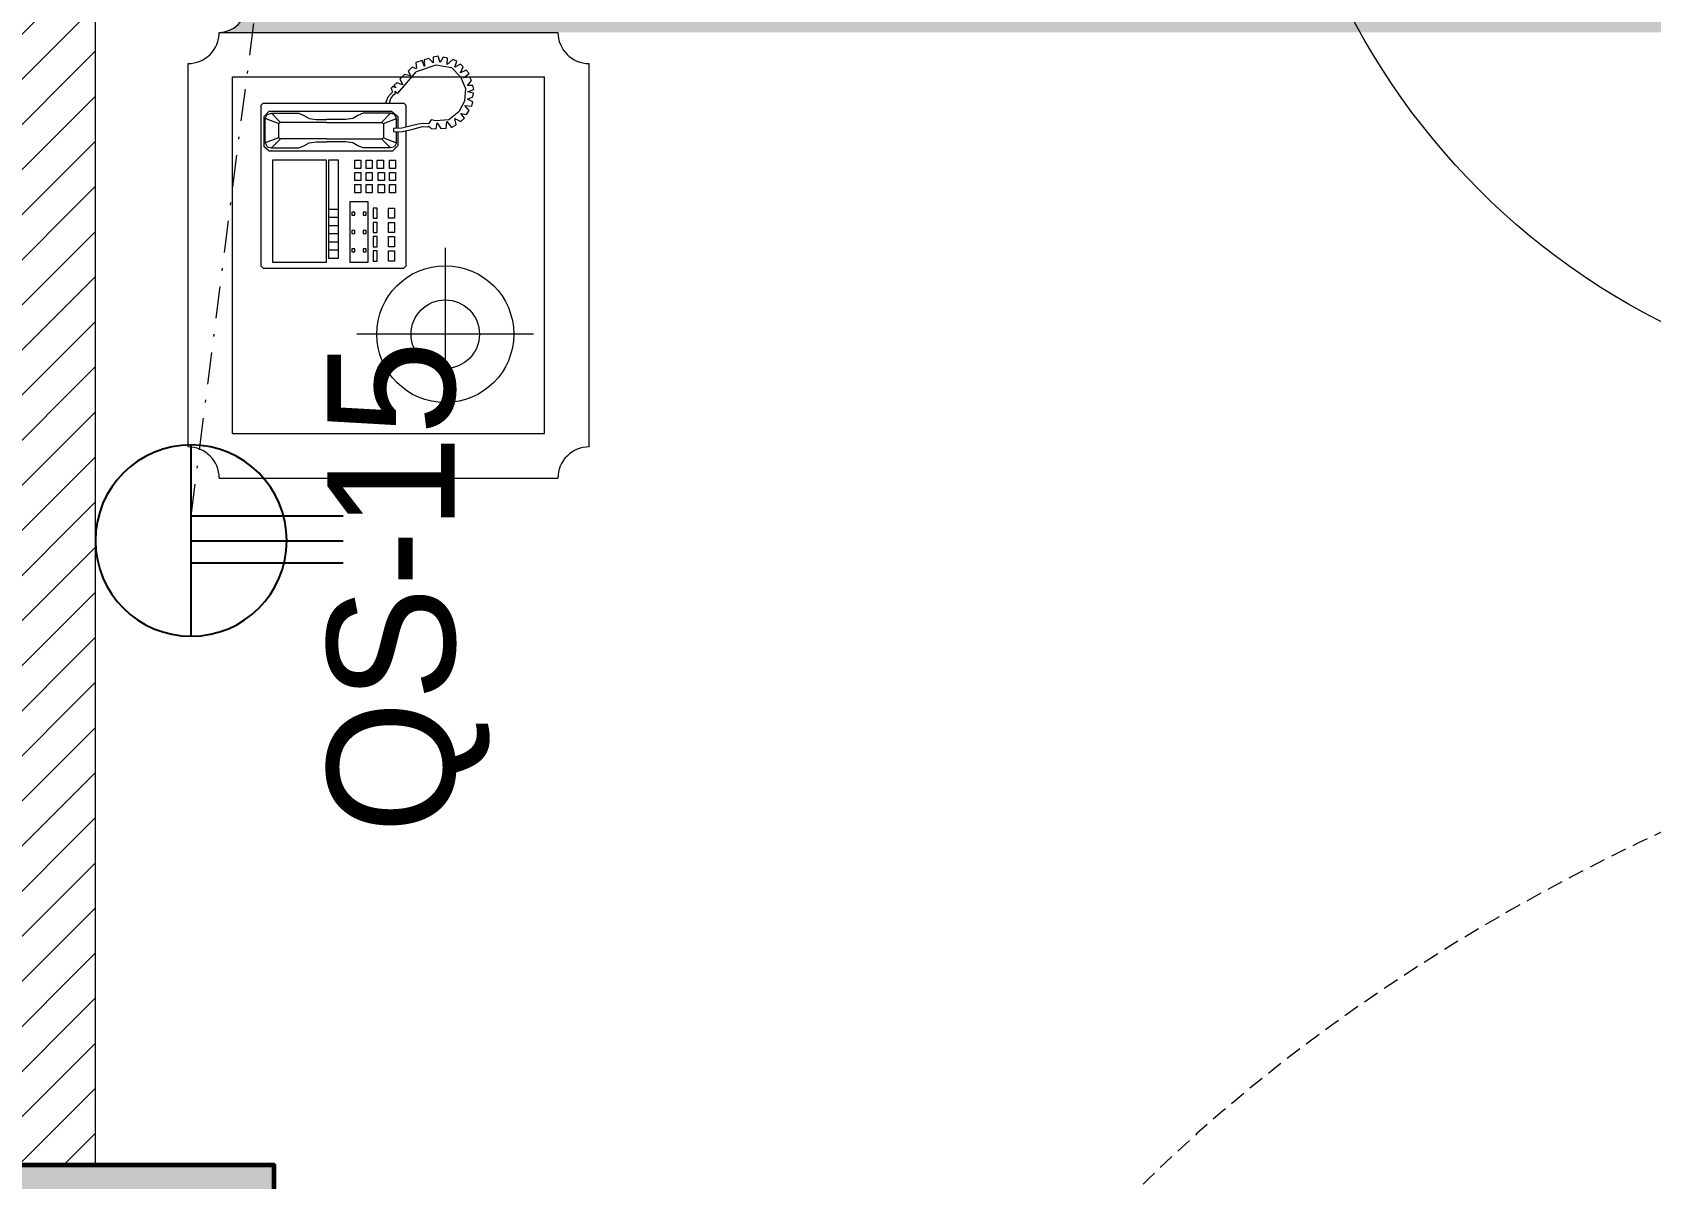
# Model space of a CAD drawing. Header units: inches. Extents: x 109699 to 44449955, y -10987 to 15824140.
# Drawn here: x 196420.9 to 196484.4, y -4169 to -4124.1 of the extents above; entities that cross this region are included whole.
import ezdxf

# ---------------------------------------------------------------- set-up
doc = ezdxf.new("R2010")
doc.units = ezdxf.units.IN
doc.header["$LTSCALE"] = 5
doc.header["$MEASUREMENT"] = 0
doc.linetypes.add('DASHDOT', pattern=[1, 0.5, -0.25, 0, -0.25])
doc.linetypes.add('DASHED2', pattern=[0.375, 0.25, -0.125])
doc.layers.get('0').update_dxf_attribs({"color": 123})
for name, color, linetype, lineweight in [('@NORMAL', 7, 'Continuous', 5), ('AC In', 244, 'DASHED2', 30), ('cloumn', 253, 'Continuous', 60), ('E-CF-Ceiling-Fan', 30, 'Continuous', 13), ('E-Con-Point', 5, 'DASHED2', 13), ('E-QS-Socket-15A', 1, 'Continuous', 9), ('ha', 252, 'Continuous', 5), ('SB', 1, 'DASHDOT', 20), ('WALL-1', 8, 'Continuous', 9)]:
    doc.layers.add(name, color=color, linetype=linetype, lineweight=lineweight)
doc.layers.add('FURNITUR', color=7, linetype='Continuous', lineweight=5, true_color=0xe8e8e8)
doc.styles.get("Standard").update_dxf_attribs({"font": 'times.ttf'})

# ---------------------------------------------------------------- blocks, each defined once
blk = doc.blocks.new('coloumn-01')
at = {"layer": 'ha'}
h = blk.add_hatch(dxfattribs=at)
h.set_pattern_fill('AR-CONC', color=256, scale=0.5)
h.set_pattern_definition([(49.99999999999999, (0, 0), (3.586300913003767, -0.3137606749129755), [0.375, -4.125]), (355, (0, 0), (-0.693756668065, 3.760960668500059), [0.3, -3.3]), (100.45144446, (0.298858405, -0.02614672), (2.89254423363556, 3.447199954843147), [0.3187009599999999, -3.505710559999999]), (46.18420000000001, (0, 1), (5.336206653357862, -0.8275964039653827), [0.5625, -6.1875]), (96.63563549, (0.444683725, 0.931033465), (4.673309728371142, 4.870593003872752), [0.47805171, -5.258568799999999]), (351.1841639899999, (0, 1), (4.673309725273866, 4.870593001349951), [0.45, -4.950000005]), (21, (0.5, 0.75), (2.984535260592308, -2.013094453326694), [0.375, -4.125]), (326.0000000000001, (0.5, 0.75), (1.216576659607909, 3.625750225234265), [0.3, -3.3]), (71.45144474, (0.74871127, 0.58224213), (4.201111883649856, 1.612655764031769), [0.31870095, -3.50571056]), (37.50000000000001, (0, 0), (0.06079927658645334, 1.664469269156557), [0, -3.26, 0, -3.35, 0, -3.3125]), (7.499999999999999, (0, 0), (1.315347687210743, 1.972058559411801), [0, -1.91, 0, -3.185, 0, -1.2625]), (327.5, (-1.115, 0), (2.669112180862045, -0.1127743586718988), [0, -1.25, 0, -3.9, 0, -5.175]), (317.5, (-1.615, 0), (2.915930846711931, 0.5005249116615886), [0, -1.625, 0, -2.59, 0, -3.675])])
h.paths.add_polyline_path([(32128.44739975178, -2546319.049243456), (32092.44739975178, -2546319.049243456), (32092.44739975178, -2546331.049243456), (32128.44739975178, -2546331.049243456)])
h.paths.add_polyline_path([(32128.44739975189, -2546617.132962178), (32098.44739975189, -2546617.132962178), (32098.44739975189, -2546629.132962178), (32128.44739975189, -2546629.132962178)])
h.paths.add_polyline_path([(31978.51966727065, -2546605.132962178), (31966.51966727065, -2546605.132962178), (31966.51966727065, -2546635.132962178), (31978.51966727065, -2546635.132962178)])
h.paths.add_polyline_path([(31821.20333333506, -2546605.132962178), (31809.20333333506, -2546605.132962178), (31809.20333333506, -2546635.132962178), (31821.20333333506, -2546635.132962178)])
h.paths.add_polyline_path([(31689.20328743063, -2546611.133238418), (31677.20328743063, -2546611.133238418), (31677.20328743063, -2546635.133238418), (31689.20328743063, -2546635.133238418)])
h.paths.add_polyline_path([(31417.20347832461, -2546611.132962178), (31405.20347832461, -2546611.132962178), (31405.20347832461, -2546635.132962178), (31417.20347832461, -2546635.132962178)])
h.paths.add_polyline_path([(31435.20347912709, -2546415.348983645), (31405.20347912709, -2546415.348983645), (31405.20347912709, -2546427.348983645), (31435.20347912709, -2546427.348983645)])
h.paths.add_polyline_path([(31633.74647668525, -2546415.348983645), (31603.74647668525, -2546415.348983645), (31603.74647668525, -2546427.348983645), (31633.74647668525, -2546427.348983645)])
h.paths.add_polyline_path([(31821.20245073218, -2546319.049243455), (31809.20245073218, -2546319.049243455), (31809.20245073218, -2546349.049243455), (31821.20245073218, -2546349.049243455)])
h.paths.add_polyline_path([(31996.51966727068, -2546319.049243455), (31966.51966727068, -2546319.049243455), (31966.51966727068, -2546331.049243455), (31996.51966727068, -2546331.049243455)])
h.paths.add_polyline_path([(31581.74648750067, -2546291.049243452), (31541.74648750067, -2546291.049243452), (31541.74648750067, -2546301.049243452), (31581.74648750067, -2546301.049243452)])
h.paths.add_polyline_path([(31485.74647668505, -2546261.049243452), (31475.74647668505, -2546261.049243452), (31475.74647668505, -2546301.049243452), (31485.74647668505, -2546301.049243452)])
h.paths.add_polyline_path([(31581.74648750064, -2546206.049278549), (31521.74648750064, -2546206.049278549), (31521.74648750064, -2546216.049243455), (31581.74648750064, -2546216.049243455)])
h.paths.add_polyline_path([(31435.20347595899, -2546206.049243455), (31405.20347595899, -2546206.049243455), (31405.20347595899, -2546218.049243455), (31435.20347595899, -2546218.049243455)])
h.paths.add_polyline_path([(31435.20347912709, -2546094.049243455), (31405.20347912709, -2546094.049243455), (31405.20347912709, -2546106.049243455), (31435.20347912709, -2546106.049243455)])
h.paths.add_polyline_path([(31583.74647668522, -2546094.049243455), (31547.74647668522, -2546094.049243455), (31547.74647668522, -2546106.049243455), (31583.74647668522, -2546106.049243455)])
h.paths.add_polyline_path([(31775.41359277777, -2546094.049243455), (31763.41359277777, -2546094.049243455), (31763.41359277777, -2546124.049243455), (31775.41359277777, -2546124.049243455)])
h.paths.add_polyline_path([(32059.80123907101, -2546094.049243455), (32047.80123907101, -2546094.049243455), (32047.80123907101, -2546124.049243455), (32059.80123907101, -2546124.049243455)])
h.paths.add_polyline_path([(32058.06771510976, -2545913.633020405), (32028.06771510976, -2545913.633020405), (32028.06771510976, -2545925.633020405), (32058.06771510976, -2545925.633020405)])
h.paths.add_polyline_path([(32048.06771510973, -2545722.712815279), (32036.06771510973, -2545722.712815279), (32036.06771510973, -2545746.712815279), (32048.06771510973, -2545746.712815279)])
h.paths.add_polyline_path([(31799.41359277774, -2545913.633020405), (31763.41359277774, -2545913.633020405), (31763.41359277774, -2545925.633020405), (31799.41359277774, -2545925.633020405)])
h.paths.add_polyline_path([(31591.53986684192, -2545945.049243456), (31561.31223659915, -2545945.049243456), (31561.31223659915, -2545957.049243456), (31591.53986684192, -2545957.049243456)])
h.paths.add_polyline_path([(31435.20347912709, -2545945.049243456), (31405.20347912709, -2545945.049243456), (31405.20347912709, -2545957.049243456), (31435.20347912709, -2545957.049243456)])
h.paths.add_polyline_path([(31429.2035252499, -2545715.383477275), (31405.2035252499, -2545715.383477275), (31405.2035252499, -2545727.383477275), (31429.2035252499, -2545727.383477275)])
h.paths.add_polyline_path([(31605.53986684192, -2545715.383237123), (31581.53986684192, -2545715.383237123), (31581.53986684192, -2545727.383237123), (31605.53986684192, -2545727.383237123)])
h.paths.add_polyline_path([(31775.41359277774, -2545711.610186095), (31763.41359277774, -2545711.610186095), (31763.41359277774, -2545735.610186095), (31775.41359277774, -2545735.610186095)])
at = {"layer": 'cloumn', "elevation": -16.98928691961896}
blk.add_lwpolyline([(31821.20333333506, -2546635.132962178), (31821.20333333506, -2546605.132962178), (31809.20333333506, -2546605.132962178), (31809.20333333506, -2546635.132962178)], close=True, dxfattribs=at)
blk = doc.blocks.new('vfdcx')
at = {"layer": 'FURNITUR'}
blk.add_hatch(color=256, dxfattribs=at).paths.add_polyline_path([(103350.0060097762, -21058.46706700833, -0.4142135623901436), (103300.0060097733, -21008.46706700833), (103300.0060097733, -19120.26887350193, -0.4142135623730951), (103270.0060097733, -19090.26887350193), (103270.0060097733, -19470.26887349553), (103270.0060097745, -21088.46706700716), (105000.0060097704, -21088.46706700716), (105000.0060097704, -19470.94256263169, 5.403727467161091e-05), (104999.998444552, -19470.94256181408), (104999.998444552, -19090.94256181307, -0.4076509114471731), (104970.0060097716, -19120.26887350193), (104970.0060097716, -19700.18891725242), (104974.8149614137, -19698.56576437598), (104970.0060097716, -19701.06727675785), (104970.0060097716, -21008.46706700542, -0.4142135623901436), (104920.0060097716, -21058.46706700833)])
for p, q in [((102805.0060097768, -19055.26887350193), (103235.0060097771, -19055.26887350193)), ((102770.0060097733, -19090.26887349815), (102770.0060097733, -19470.26887349553)), ((103270.0060097733, -19090.26887349815), (103270.0060097733, -19470.26887349553)), ((102820.0060097762, -19105.26887349757), (103220.0060097777, -19105.26887349757)), ((102820.0060097762, -19105.26887349757), (102820.0060097762, -19455.26887349611)), ((103220.0060097777, -19105.26887349757), (103220.0060097777, -19455.26887349611)), ((103007.7345300189, -19137.32844558895), (103005.4485300235, -19139.61444559159)), ((103005.4485300235, -19139.61444559159), (103005.4485300235, -19297.34844559194)), ((103007.7345300189, -19137.32844558895), (103188.3285300238, -19137.32844558895)), ((103012.3065300242, -19149.90144558893), (103012.3065300242, -19210.48044559344)), ((103126.606530018, -19149.90144558893), (103012.3065300242, -19149.90144558893)), ((103126.606530018, -19210.48044559344), (103126.606530018, -19149.90144558893)), ((103136.8935300226, -19146.47244559224), (103141.4655300206, -19140.75744559291)), ((103136.8935300226, -19284.77544559196), (103136.8935300226, -19146.47244559224)), ((103141.4655300206, -19144.1864455896), (103140.3225300193, -19148.75844558761)), ((103140.3225300193, -19148.75844558761), (103140.3225300193, -19179.61944558688)), ((103140.3225300193, -19148.75844558761), (103150.6095300239, -19159.04544559222)), ((103141.4655300206, -19140.75744559291), (103175.7555300238, -19140.75744559291)), ((103146.0375300186, -19141.90044558696), (103141.4655300206, -19144.1864455896)), ((103146.0375300186, -19141.90044558696), (103173.4695300212, -19141.90044558696)), ((103151.7525300179, -19156.75944558957), (103146.0375300186, -19141.90044558696)), ((103167.7545300219, -19156.75944558957), (103173.4695300212, -19141.90044558696)), ((103179.1845300205, -19148.75844558761), (103168.8975300232, -19159.04544559222)), ((103173.4695300212, -19141.90044558696), (103178.0415300192, -19144.1864455896)), ((103175.7555300238, -19140.75744559291), (103181.4705300232, -19146.47244559224)), ((103178.0415300192, -19144.1864455896), (103179.1845300205, -19148.75844558761)), ((103179.1845300205, -19148.75844558761), (103179.1845300205, -19179.61944558688)), ((103181.4705300232, -19146.47244559224), (103181.4705300232, -19283.63244559064)), ((103188.3285300238, -19137.32844558895), (103190.6145300192, -19139.61444559159)), ((103190.6145300192, -19139.61444559159), (103190.6145300192, -19297.34844559194)), ((103150.6095300239, -19159.04544559222), (103151.7525300179, -19156.75944558957)), ((103150.6095300239, -19210.48044559344), (103150.6095300239, -19159.04544559222)), ((103167.7545300219, -19156.75944558957), (103151.7525300179, -19156.75944558957)), ((103168.8975300232, -19159.04544559222), (103167.7545300219, -19156.75944558957)), ((103168.8975300232, -19210.48044559344), (103168.8975300232, -19159.04544559222)), ((103140.3225300193, -19179.61944558688), (103142.6085300219, -19185.33444559349)), ((103142.6085300219, -19185.33444559349), (103146.0375300186, -19191.04944559281)), ((103176.8985300179, -19185.33444559349), (103173.4695300212, -19191.04944559281)), ((103179.1845300205, -19179.61944558688), (103176.8985300179, -19185.33444559349)), ((103146.0375300186, -19191.04944559281), (103147.1805300199, -19199.05044558751)), ((103147.1805300199, -19199.05044558751), (103147.1805300199, -19210.48044559344)), ((103173.4695300212, -19191.04944559281), (103172.3265300199, -19199.05044558751)), ((103172.3265300199, -19199.05044558751), (103172.3265300199, -19210.48044559344)), ((103012.3065300242, -19210.48044559344), (103126.606530018, -19210.48044559344)), ((103016.8785300222, -19212.7664455888), (103016.8785300222, -19224.19644558745)), ((103126.606530018, -19212.7664455888), (103016.8785300222, -19212.7664455888)), ((103016.8785300222, -19224.19644558745), (103126.606530018, -19224.19644558745)), ((103026.0225300182, -19212.7664455888), (103026.0225300182, -19224.19644558745)), ((103035.1665300215, -19212.7664455888), (103035.1665300215, -19224.19644558745)), ((103044.3105300175, -19212.7664455888), (103044.3105300175, -19224.19644558745)), ((103053.4545300208, -19212.7664455888), (103053.4545300208, -19224.19644558745)), ((103062.5985300241, -19212.7664455888), (103062.5985300241, -19224.19644558745)), ((103071.7425300201, -19212.7664455888), (103071.7425300201, -19224.19644558745)), ((103126.606530018, -19224.19644558745), (103126.606530018, -19212.7664455888)), ((103147.1805300199, -19232.19744558942), (103147.1805300199, -19210.48044559344)), ((103150.6095300239, -19210.48044559344), (103150.6095300239, -19272.20244559199)), ((103168.8975300232, -19210.48044559344), (103168.8975300232, -19272.20244559199)), ((103172.3265300199, -19232.19744558942), (103172.3265300199, -19210.48044559344)), ((103012.3065300242, -19236.76944558743), (103012.3065300242, -19257.34344558937)), ((103079.7435300221, -19236.76944558743), (103012.3065300242, -19236.76944558743)), ((103023.7365300228, -19239.05544559007), (103023.7365300228, -19242.48444558676)), ((103027.1655300195, -19239.05544559007), (103023.7365300228, -19239.05544559007)), ((103023.7365300228, -19242.48444558676), (103027.1655300195, -19242.48444558676)), ((103027.1655300195, -19242.48444558676), (103027.1655300195, -19239.05544559007)), ((103047.7395300215, -19239.05544559007), (103044.3105300175, -19239.05544559007)), ((103044.3105300175, -19239.05544559007), (103044.3105300175, -19242.48444558676)), ((103044.3105300175, -19242.48444558676), (103047.7395300215, -19242.48444558676)), ((103047.7395300215, -19242.48444558676), (103047.7395300215, -19239.05544559007)), ((103068.3135300234, -19239.05544559007), (103064.8845300194, -19239.05544559007)), ((103064.8845300194, -19239.05544559007), (103064.8845300194, -19242.48444558676)), ((103064.8845300194, -19242.48444558676), (103068.3135300234, -19242.48444558676)), ((103068.3135300234, -19242.48444558676), (103068.3135300234, -19239.05544559007)), ((103079.7435300221, -19257.34344558937), (103079.7435300221, -19236.76944558743)), ((103090.0305300194, -19249.3424455874), (103090.0305300194, -19242.48444558676)), ((103090.0305300194, -19242.48444558676), (103099.1745300227, -19242.48444558676)), ((103099.1745300227, -19242.48444558676), (103099.1745300227, -19249.3424455874)), ((103103.7465300207, -19242.48444558676), (103112.890530024, -19242.48444558676)), ((103103.7465300207, -19249.3424455874), (103103.7465300207, -19242.48444558676)), ((103112.890530024, -19242.48444558676), (103112.890530024, -19249.3424455874)), ((103117.462530022, -19249.3424455874), (103117.462530022, -19242.48444558676)), ((103117.462530022, -19242.48444558676), (103126.606530018, -19242.48444558676)), ((103126.606530018, -19242.48444558676), (103126.606530018, -19249.3424455874)), ((103142.6085300219, -19245.91344559072), (103146.0375300186, -19240.19844559139)), ((103146.0375300186, -19240.19844559139), (103147.1805300199, -19232.19744558942)), ((103173.4695300212, -19240.19844559139), (103172.3265300199, -19232.19744558942)), ((103176.8985300179, -19245.91344559072), (103173.4695300212, -19240.19844559139)), ((102931.4553847567, -19442.73764256576), (102931.4553847567, -19244.61869142207)), ((103012.3065300242, -19257.34344558937), (103079.7435300221, -19257.34344558937)), ((103023.7365300228, -19251.62844559005), (103023.7365300228, -19255.05744558673)), ((103027.1655300195, -19251.62844559005), (103023.7365300228, -19251.62844559005)), ((103023.7365300228, -19255.05744558673), (103027.1655300195, -19255.05744558673)), ((103027.1655300195, -19255.05744558673), (103027.1655300195, -19251.62844559005)), ((103047.7395300215, -19251.62844559005), (103044.3105300175, -19251.62844559005)), ((103044.3105300175, -19251.62844559005), (103044.3105300175, -19255.05744558673)), ((103044.3105300175, -19255.05744558673), (103047.7395300215, -19255.05744558673)), ((103047.7395300215, -19255.05744558673), (103047.7395300215, -19251.62844559005)), ((103068.3135300234, -19251.62844559005), (103064.8845300194, -19251.62844559005)), ((103064.8845300194, -19251.62844559005), (103064.8845300194, -19255.05744558673)), ((103064.8845300194, -19255.05744558673), (103068.3135300234, -19255.05744558673)), ((103068.3135300234, -19255.05744558673), (103068.3135300234, -19251.62844559005)), ((103099.1745300227, -19249.3424455874), (103090.0305300194, -19249.3424455874)), ((103090.0305300194, -19261.91544558738), (103090.0305300194, -19255.05744558673)), ((103090.0305300194, -19255.05744558673), (103099.1745300227, -19255.05744558673)), ((103099.1745300227, -19261.91544558738), (103090.0305300194, -19261.91544558738)), ((103099.1745300227, -19255.05744558673), (103099.1745300227, -19261.91544558738)), ((103112.890530024, -19249.3424455874), (103103.7465300207, -19249.3424455874)), ((103103.7465300207, -19261.91544558738), (103103.7465300207, -19255.05744558673)), ((103103.7465300207, -19255.05744558673), (103112.890530024, -19255.05744558673)), ((103112.890530024, -19261.91544558738), (103103.7465300207, -19261.91544558738)), ((103112.890530024, -19255.05744558673), (103112.890530024, -19261.91544558738)), ((103126.606530018, -19249.3424455874), (103117.462530022, -19249.3424455874)), ((103117.462530022, -19261.91544558738), (103117.462530022, -19255.05744558673)), ((103117.462530022, -19255.05744558673), (103126.606530018, -19255.05744558673)), ((103126.606530018, -19261.91544558738), (103117.462530022, -19261.91544558738)), ((103126.606530018, -19255.05744558673), (103126.606530018, -19261.91544558738)), ((103140.3225300193, -19251.62844559005), (103142.6085300219, -19245.91344559072)), ((103140.3225300193, -19282.48944558932), (103140.3225300193, -19251.62844559005)), ((103179.1845300205, -19251.62844559005), (103176.8985300179, -19245.91344559072)), ((103179.1845300205, -19282.48944558932), (103179.1845300205, -19251.62844559005)), ((103013.4495300182, -19263.0584455887), (103013.4495300182, -19267.63044558671)), ((103024.8795300241, -19263.0584455887), (103013.4495300182, -19263.0584455887)), ((103013.4495300182, -19267.63044558671), (103024.8795300241, -19267.63044558671)), ((103013.4495300182, -19280.20344558668), (103024.8795300241, -19280.20344558668)), ((103013.4495300182, -19287.06144558733), (103013.4495300182, -19280.20344558668)), ((103024.8795300241, -19267.63044558671), (103024.8795300241, -19263.0584455887)), ((103024.8795300241, -19280.20344558668), (103024.8795300241, -19287.06144558733)), ((103029.4515300222, -19263.0584455887), (103029.4515300222, -19267.63044558671)), ((103040.8815300208, -19263.0584455887), (103029.4515300222, -19263.0584455887)), ((103029.4515300222, -19267.63044558671), (103040.8815300208, -19267.63044558671)), ((103029.4515300222, -19287.06144558733), (103029.4515300222, -19280.20344558668)), ((103029.4515300222, -19280.20344558668), (103040.8815300208, -19280.20344558668)), ((103040.8815300208, -19267.63044558671), (103040.8815300208, -19263.0584455887)), ((103040.8815300208, -19280.20344558668), (103040.8815300208, -19287.06144558733)), ((103045.4535300188, -19263.0584455887), (103045.4535300188, -19267.63044558671)), ((103056.8835300175, -19263.0584455887), (103045.4535300188, -19263.0584455887)), ((103045.4535300188, -19267.63044558671), (103056.8835300175, -19267.63044558671)), ((103045.4535300188, -19280.20344558668), (103056.8835300175, -19280.20344558668)), ((103045.4535300188, -19287.06144558733), (103045.4535300188, -19280.20344558668)), ((103056.8835300175, -19267.63044558671), (103056.8835300175, -19263.0584455887)), ((103056.8835300175, -19280.20344558668), (103056.8835300175, -19287.06144558733)), ((103072.8855300214, -19263.0584455887), (103061.4555300228, -19263.0584455887)), ((103061.4555300228, -19263.0584455887), (103061.4555300228, -19267.63044558671)), ((103061.4555300228, -19267.63044558671), (103072.8855300214, -19267.63044558671)), ((103061.4555300228, -19287.06144558733), (103061.4555300228, -19280.20344558668)), ((103061.4555300228, -19280.20344558668), (103072.8855300214, -19280.20344558668)), ((103072.8855300214, -19267.63044558671), (103072.8855300214, -19263.0584455887)), ((103072.8855300214, -19280.20344558668), (103072.8855300214, -19287.06144558733)), ((103090.0305300194, -19275.63144558867), (103090.0305300194, -19268.77344558803)), ((103090.0305300194, -19268.77344558803), (103099.1745300227, -19268.77344558803)), ((103099.1745300227, -19275.63144558867), (103090.0305300194, -19275.63144558867)), ((103099.1745300227, -19268.77344558803), (103099.1745300227, -19275.63144558867)), ((103103.7465300207, -19268.77344558803), (103112.890530024, -19268.77344558803)), ((103103.7465300207, -19275.63144558867), (103103.7465300207, -19268.77344558803)), ((103112.890530024, -19275.63144558867), (103103.7465300207, -19275.63144558867)), ((103112.890530024, -19268.77344558803), (103112.890530024, -19275.63144558867)), ((103117.462530022, -19267.63044558671), (103126.606530018, -19267.63044558671)), ((103117.462530022, -19274.48844558735), (103117.462530022, -19267.63044558671)), ((103126.606530018, -19274.48844558735), (103117.462530022, -19274.48844558735)), ((103126.606530018, -19267.63044558671), (103126.606530018, -19274.48844558735)), ((103140.3225300193, -19282.48944558932), (103150.6095300239, -19272.20244559199)), ((103151.7525300179, -19274.48844558735), (103146.0375300186, -19289.34744558997)), ((103150.6095300239, -19272.20244559199), (103151.7525300179, -19274.48844558735)), ((103167.7545300219, -19274.48844558735), (103151.7525300179, -19274.48844558735)), ((103168.8975300232, -19272.20244559199), (103167.7545300219, -19274.48844558735)), ((103167.7545300219, -19274.48844558735), (103173.4695300212, -19289.34744558997)), ((103179.1845300205, -19282.48944558932), (103168.8975300232, -19272.20244559199)), ((103197.4746078223, -19279.3254785624), (103190.6145300192, -19276.77444559)), ((103200.6958579397, -19282.54873921601), (103197.4746078223, -19279.3254785624)), ((103005.4485300235, -19297.34844559194), (103007.7345300189, -19299.6344455873)), ((103024.8795300241, -19287.06144558733), (103013.4495300182, -19287.06144558733)), ((103040.8815300208, -19287.06144558733), (103029.4515300222, -19287.06144558733)), ((103056.8835300175, -19287.06144558733), (103045.4535300188, -19287.06144558733)), ((103072.8855300214, -19287.06144558733), (103061.4555300228, -19287.06144558733)), ((103090.0305300194, -19288.20444558865), (103090.0305300194, -19281.346445588)), ((103090.0305300194, -19281.346445588), (103099.1745300227, -19281.346445588)), ((103099.1745300227, -19288.20444558865), (103090.0305300194, -19288.20444558865)), ((103099.1745300227, -19281.346445588), (103099.1745300227, -19288.20444558865)), ((103103.7465300207, -19288.20444558865), (103103.7465300207, -19281.346445588)), ((103103.7465300207, -19281.346445588), (103112.890530024, -19281.346445588)), ((103112.890530024, -19288.20444558865), (103103.7465300207, -19288.20444558865)), ((103112.890530024, -19281.346445588), (103112.890530024, -19288.20444558865)), ((103117.462530022, -19281.346445588), (103126.606530018, -19281.346445588)), ((103117.462530022, -19288.20444558865), (103117.462530022, -19281.346445588)), ((103126.606530018, -19288.20444558865), (103117.462530022, -19288.20444558865)), ((103126.606530018, -19281.346445588), (103126.606530018, -19288.20444558865)), ((103142.6085300219, -19290.49044559129), (103136.8935300226, -19284.77544559196)), ((103141.4655300206, -19287.06144558733), (103140.3225300193, -19282.48944558932)), ((103146.0375300186, -19289.34744558997), (103141.4655300206, -19287.06144558733)), ((103158.6846558304, -19290.49044559129), (103142.6085300219, -19290.49044559129)), ((103146.0375300186, -19289.34744558997), (103158.6661243811, -19289.34744558997)), ((103162.0395300226, -19285.91844559328), (103158.6105300186, -19285.91844559328)), ((103158.6105300186, -19285.91844559328), (103158.7703406286, -19295.77539139923)), ((103158.7703406286, -19295.77539139923), (103161.5460989953, -19307.34826644535)), ((103162.7026649177, -19295.08101934103), (103162.0395300226, -19285.91844559328)), ((103162.2877015062, -19289.34744558997), (103173.4695300212, -19289.34744558997)), ((103175.7555300238, -19290.49044559129), (103162.370425339, -19290.49044559129)), ((103164.3218573546, -19302.48765886559), (103162.7026649177, -19295.08101934103)), ((103173.4695300212, -19289.34744558997), (103178.0415300192, -19287.06144558733)), ((103181.4705300232, -19283.63244559064), (103175.7555300238, -19290.49044559129)), ((103178.0415300192, -19287.06144558733), (103179.1845300205, -19282.48944558932)), ((103190.6145300192, -19297.34844559194), (103188.3285300238, -19299.6344455873)), ((103190.6145300192, -19281.346445588), (103195.6626538914, -19282.75019271446)), ((103195.6626538914, -19282.75019271446), (103200.2932017741, -19286.37636035042)), ((103200.2932017741, -19286.37636035042), (103201.5011710565, -19287.98799068086)), ((103203.1117957187, -19284.76473002725), (103200.6958579397, -19282.54873921601)), ((103201.5011710565, -19287.98799068086), (103203.9171088428, -19287.78653600371)), ((103203.9171088428, -19287.78653600371), (103201.5011710565, -19290.2039814921)), ((103201.5011710565, -19290.2039814921), (103210.7622660289, -19298.46358542769)), ((103207.3396874358, -19283.15309970408), (103203.1117957187, -19284.76473002725)), ((103209.3529690566, -19285.16763820285), (103207.3396874358, -19283.15309970408)), ((103207.7423436014, -19288.59235116166), (103209.3529690566, -19285.16763820285)), ((103210.5609375532, -19286.37636035042), (103207.7423436014, -19288.59235116166)), ((103213.5808599807, -19289.59961981805), (103210.5609375532, -19286.37636035042)), ((103210.7622660289, -19298.46358542769), (103225.8618773732, -19311.35662567017)), ((103211.1649221944, -19296.24759461645), (103213.5808599807, -19289.59961981805)), ((103217.406095525, -19293.02433397011), (103211.1649221944, -19296.24759461645)), ((103222.6406272559, -19298.06067725936), (103217.406095525, -19293.02433397011)), ((103221.4326579734, -19305.31301253855), (103222.6406272559, -19298.06067725936)), ((103159.6959362097, -19299.6344455873), (103007.7345300189, -19299.6344455873)), ((103161.5460989953, -19307.34826644535), (103164.3218573546, -19318.22676943325)), ((103188.3285300238, -19299.6344455873), (103163.6981060102, -19299.6344455873)), ((103167.097615714, -19313.36616184622), (103164.3218573546, -19302.48765886559)), ((103167.7915551292, -19318.92114149146), (103167.097615714, -19313.36616184622)), ((103226.6671904973, -19302.08975307092), (103221.4326579734, -19305.31301253855)), ((103226.0824821234, -19311.74595932449), (103233.7158177935, -19333.50296423801)), ((103231.0964098971, -19306.72318937055), (103226.6671904973, -19302.08975307092)), ((103229.2844567593, -19311.75953265979), (103231.0964098971, -19306.72318937055)), ((103236.2602632521, -19311.05158621127), (103229.3208669973, -19311.74595932449)), ((103238.3420814978, -19317.99531102793), (103236.2602632521, -19311.05158621127)), ((103162.2400384105, -19328.17944195036), (103161.777411896, -19333.73442158832)), ((103161.777411896, -19333.73442158832), (103168.4854952502, -19334.89170940944)), ((103168.4854952502, -19334.89170940944), (103162.0087255025, -19338.82648652566)), ((103164.7844838618, -19325.63340895782), (103162.2400384105, -19328.17944195036)), ((103164.3218573546, -19318.22676943325), (103164.0905444539, -19324.24466377911)), ((103164.0905444539, -19324.24466377911), (103164.7844838618, -19325.63340895782)), ((103167.5602422285, -19324.93903689233), (103167.7915551292, -19318.92114149146)), ((103171.7238801167, -19327.94798354503), (103167.5602422285, -19324.93903689233)), ((103170.798627095, -19333.27150688042), (103171.7238801167, -19327.94798354503)), ((103171.9551930247, -19347.85332962697), (103170.798627095, -19333.27150688042)), ((103233.7158177935, -19333.50296423801), (103230.4774329197, -19350.86227627967)), ((103231.6339988494, -19320.54134402047), (103238.3420814978, -19317.99531102793)), ((103239.0360216115, -19320.30988666289), (103231.6339988494, -19320.54134402047)), ((103235.7976367377, -19330.26255917999), (103240.6552140484, -19325.63340895782)), ((103242.0430928788, -19330.26255917999), (103235.7976367377, -19330.26255917999)), ((103240.6552140484, -19325.63340895782), (103239.0360216115, -19320.30988666289)), ((103243.1996588013, -19336.04899617554), (103242.0430928788, -19330.26255917999)), ((103028.3001283866, -19343.89893916158), (102836.22484451, -19343.89893916158)), ((103162.0087255025, -19338.82648652566), (103162.471352017, -19345.07583928412)), ((103162.471352017, -19345.07583928412), (103169.8733740806, -19345.77021134233)), ((103169.8733740806, -19345.77021134233), (103163.3966043329, -19350.86227627967)), ((103163.3966043329, -19350.86227627967), (103166.4036762988, -19356.18579962234)), ((103180.7450946173, -19358.96328891745), (103171.9551930247, -19347.85332962697)), ((103230.4774329197, -19350.86227627967), (103220.2996517982, -19360.81494879677)), ((103239.498648126, -19352.2510214511), (103233.9471307015, -19346.00166869992)), ((103233.9471307015, -19346.00166869992), (103241.1178398571, -19346.23312710524)), ((103236.0289496457, -19338.13211446746), (103243.1996588013, -19336.04899617554)), ((103242.0430928788, -19341.60397687579), (103236.0289496457, -19338.13211446746)), ((103237.6481420826, -19356.88017168055), (103239.498648126, -19352.2510214511)), ((103241.1178398571, -19346.23312710524), (103242.0430928788, -19341.60397687579)), ((103166.4036762988, -19356.18579962234), (103173.3430718552, -19354.79705444364)), ((103173.3430718552, -19354.79705444364), (103170.1046876871, -19361.27786455241)), ((103170.1046876871, -19361.27786455241), (103173.5743854616, -19365.44409902622)), ((103173.5743854616, -19365.44409902622), (103178.8945892796, -19361.50932190999)), ((103178.8945892796, -19361.50932190999), (103177.9693362579, -19367.75867466845)), ((103177.9693362579, -19367.75867466845), (103182.3642870542, -19370.53616396357)), ((103193.0046939916, -19365.44409902622), (103180.7450946173, -19358.96328891745)), ((103182.3642870542, -19370.53616396357), (103187.9158037802, -19365.90701373412)), ((103187.9158037802, -19365.90701373412), (103187.2218643649, -19373.545111664)), ((103192.0794416684, -19374.93385683543), (103195.0865129358, -19368.68450407697)), ((103206.8834865014, -19366.60138684734), (103193.0046939916, -19365.44409902622)), ((103195.0865129358, -19368.68450407697), (103197.8622712951, -19374.93385683543)), ((103201.7945962899, -19375.39677154332), (103203.4137880211, -19368.68450407697)), ((103203.4137880211, -19368.68450407697), (103205.9582334797, -19376.09114465654)), ((103220.2996517982, -19360.81494879677), (103206.8834865014, -19366.60138684734)), ((103210.353184276, -19374.93385683543), (103210.5844978825, -19368.68450407697)), ((103210.5844978825, -19368.68450407697), (103215.9047009947, -19373.31365430642)), ((103215.9047009947, -19373.31365430642), (103219.605712383, -19371.4619944271)), ((103219.605712383, -19371.4619944271), (103218.9117729678, -19364.51826961043)), ((103218.9117729678, -19364.51826961043), (103223.7693502713, -19370.53616396357)), ((103223.7693502713, -19370.53616396357), (103227.4703616596, -19367.29575890554)), ((103227.4703616596, -19367.29575890554), (103224.6946025945, -19361.0464072021)), ((103224.6946025945, -19361.0464072021), (103231.1713723349, -19363.82389649721)), ((103230.9400594342, -19354.79705444364), (103237.6481420826, -19356.88017168055)), ((103234.178444308, -19361.0464072021), (103230.9400594342, -19354.79705444364)), ((103231.1713723349, -19363.82389649721), (103234.178444308, -19361.0464072021)), ((103187.2218643649, -19373.545111664), (103192.0794416684, -19374.93385683543)), ((103197.8622712951, -19374.93385683543), (103201.7945962899, -19375.39677154332)), ((103205.9582334797, -19376.09114465654), (103210.353184276, -19374.93385683543)), ((102820.0060097762, -19455.26887349611), (103220.0060097777, -19455.26887349611)), ((102805.0060097768, -19505.26887349902), (103235.0060097771, -19505.26887349902))]:
    blk.add_line(p, q, dxfattribs=at)
for radius in [76.80000000000001, 38.40000000000001]:
    blk.add_circle((102931.4553847567, -19343.89893916158), radius, dxfattribs=at)
for centre, radius, start, end in [((102770.0060097733, -19055.26887350193), 35, 270, 0), ((103270.0060097733, -19055.26887350193), 35, 180, 270), ((103300.0060097733, -19090.26887350193), 30, 180, 270), ((102770.0060097733, -19505.26887349902), 35, 0, 90), ((103270.0060097733, -19505.26887349902), 35, 90, 180)]:
    blk.add_arc(centre, radius, start, end, dxfattribs=at)
blk = doc.blocks.new('1')
at = {"layer": 'E-CF-Ceiling-Fan', "linetype": 'ByBlock', "ltscale": 0.5}
h = blk.add_hatch(dxfattribs=at)
h.set_pattern_fill('ANSI31', color=256, scale=10)
h.set_pattern_definition([(45, (0, 0), (-0.8838834764831843, 0.8838834764831844), [])])
edge = h.paths.add_edge_path()
edge.add_line((209066.544903523, -13067.11685315647), (209064.6438415694, -13070.41407147769))
edge.add_line((209064.6438415694, -13070.41407147769), (209110.249472843, -13104.88204089217))
edge.add_ellipse((209112.0161950886, -13101.65334947437), major_axis=(2.602475337466696, 2.602475337466696), ratio=0.9999999999999906, start_angle=196.3127629962977, end_angle=268.2872464290007)
edge.add_line((209114.5397230216, -13104.33244681023), (209115.4849750511, -13102.69748638713))
edge.add_ellipse((209130.2442591997, -13106.24386666673), major_axis=(10.7334356491749, 10.7334356491749), ratio=0.9999999999981393, start_angle=88.44228272541869, end_angle=121.48902709430789, ccw=False)
edge.add_line((209119.806567247, -13095.22262044099), (209120.8528262952, -13093.41295266685))
edge.add_ellipse((209117.2719126632, -13092.56276837834), major_axis=(2.602475337466932, 2.602475337466932), ratio=0.9999999999995292, start_angle=301.6440633906456, end_angle=373.6185468234727)
edge.add_line((209119.1884486464, -13089.4206917419), (209066.544903523, -13067.11685315647))
edge = h.paths.add_edge_path()
edge.add_ellipse((209131.089283705, -13116.74145270932), major_axis=(2.633110768784475, 2.633110768784475), ratio=0.9999999999997597, start_angle=316.8297377331859, end_angle=387.8389618723904)
edge.add_line((209132.1880164829, -13113.18345735742), (209130.5488454061, -13113.22495130345))
edge.add_ellipse((209126.3035237661, -13098.2962790596), major_axis=(-10.97469841933177, 10.97469841933177), ratio=0.9999999999999191, start_angle=145.1951729281282, end_angle=150.8743574177565, ccw=False)
edge.add_ellipse((209126.3035237661, -13098.2962790596), major_axis=(-10.97469841933177, 10.97469841933177), ratio=0.9999999999999191, start_angle=122.4336804261327, end_angle=145.1951729281282, ccw=False)
edge.add_ellipse((209126.3035237661, -13098.2962790596), major_axis=(-10.97469841933177, 10.97469841933177), ratio=0.9999999999999191, start_angle=118.5749297277244, end_angle=122.4336804261327, ccw=False)
edge.add_line((209121.9149097344, -13113.18345735741), (209119.5749032555, -13113.18345735741))
edge.add_ellipse((209120.6314155011, -13116.70924926331), major_axis=(2.602635845509655, 2.602635845509654), ratio=0.9999999999987026, start_angle=61.6809744807266, end_angle=133.6503259141647)
edge.add_line((209116.9517537436, -13116.62255417043), (209123.9933819142, -13173.42733947012))
edge.add_line((209123.9933819142, -13173.42733947012), (209127.784032512, -13173.43690240765))
edge.add_line((209127.784032512, -13173.43690240765), (209134.8111659948, -13116.62255417052))
h.paths.add_polyline_path([(209119.8508739552, -13103.74154532349, 1), (209131.9120457831, -13103.74154532349, 1)])
edge = h.paths.add_edge_path()
edge.add_line((209187.3717421067, -13070.20410122277), (209185.4890127634, -13066.97304093389))
edge.add_line((209185.4890127634, -13066.97304093389), (209132.574471092, -13089.4206917419))
edge.add_ellipse((209134.4910070752, -13092.56276837834), major_axis=(-2.602475337469112, 2.602475337469112), ratio=0.9999999999994945, start_angle=-13.61854682341294, end_angle=58.35593660933898)
edge.add_line((209130.9100934432, -13093.41295266685), (209131.9563524914, -13095.22262044099))
edge.add_ellipse((209121.5186605386, -13106.24386666673), major_axis=(10.73343564915542, 10.73343564915542), ratio=0.999999999999095, start_angle=328.5109729056215, end_angle=361.55771727458557, ccw=False)
edge.add_line((209136.2779446873, -13102.69748638713), (209137.2231967167, -13104.33244681019))
edge.add_ellipse((209139.7467246498, -13101.65334947437), major_axis=(-2.602475337469201, 2.602475337469201), ratio=0.9999999999990601, start_angle=91.71275357099776, end_angle=163.2982999863874)
edge.add_line((209141.4914892536, -13104.89395933078), (209187.3717421067, -13070.20410122277))
at = {"layer": 'E-CF-Ceiling-Fan', "ltscale": 10}
for p, q in [((209064.6438415694, -13070.41407147769), (209066.544903523, -13067.11685315647)), ((209066.544903523, -13067.11685315647), (209119.1884486464, -13089.42069174189)), ((209185.4947354289, -13066.97061323832), (209132.574471092, -13089.42069174189)), ((209187.3717421067, -13070.20410122277), (209185.4890127634, -13066.97304093388)), ((209064.6438415694, -13070.41407147769), (209110.249472843, -13104.88204089212)), ((209187.3717421067, -13070.20410122277), (209141.4914892536, -13104.8939593308)), ((209119.8065672471, -13095.2226204409), (209120.8528262952, -13093.41295266684)), ((209131.9563524913, -13095.2226204409), (209130.9100934432, -13093.41295266684)), ((209121.1873655701, -13099.95559165538), (209119.1343670181, -13098.56426171081)), ((209130.5755541683, -13099.95559165538), (209132.6285527202, -13098.56426171081)), ((209120.0894197592, -13102.06218894969), (209118.0923406337, -13100.70875594979)), ((209131.6734999792, -13102.06218894969), (209133.6705791047, -13100.70875594979)), ((209114.5397230216, -13104.33244681025), (209115.484975051, -13102.69748638717)), ((209137.2231967167, -13104.33244681025), (209136.2779446873, -13102.69748638717)), ((209124.6292368371, -13109.64068966342), (209124.6292368371, -13112.08558296959)), ((209126.9897148455, -13109.6694233058), (209126.9897148455, -13112.08558296959)), ((209119.5749032554, -13113.18345735741), (209121.9149097344, -13113.18345735741)), ((209130.5488454059, -13113.22495130345), (209132.1880164829, -13113.18345735741)), ((209123.9933819142, -13173.42733947012), (209116.9517537436, -13116.62255417042)), ((209127.784032512, -13173.43690240765), (209134.8111659948, -13116.62255417039)), ((209127.784032512, -13173.43690240765), (209123.9933819142, -13173.42733947012))]:
    blk.add_line(p, q, dxfattribs=at)
for radius in [69.69809221428028, 6.030585913961706]:
    blk.add_circle((209125.8814598692, -13103.74154532349), radius, dxfattribs=at)
for centre, major_axis, ratio, start_param, end_param in [((209117.2719126632, -13092.56276837834), (2.602475337466931, 2.602475337466931), 0.9999999999995293, 5.264682075261256, 6.520873788586199), ((209134.4910070752, -13092.56276837834), (-2.602475337469112, 2.602475337469112), 0.9999999999994945, -0.2376884814055706, 1.018503231918061), ((209130.2442591997, -13106.24386666673), (10.7334356491749, 10.7334356491749), 0.9999999999981393, 1.543609031538261, 2.120383527840273), ((209121.5186605386, -13106.24386666673), (10.73343564915542, 10.73343564915542), 0.999999999999095, 5.733598106132978, 6.310372602436297), ((209122.7572162564, -13097.18760929776), (-2.740456939066795, 2.740456939066795), 0.9999999999999716, 0.4622372466417044, 1.148537865656782), ((209129.0057034835, -13097.18760929378), (-2.740456939069299, 2.740456939069299), 0.9999999999990347, 3.56385111362636, 4.25015173105463), ((209118.1560665238, -13104.58382336606), (2.740456939070688, 2.740456939070688), 0.9999999999982624, 0.801841786050358, 1.428905426830904), ((209133.6068532084, -13104.58382336598), (-2.740456939075534, 2.740456939075535), 0.999999999998016, -1.428905429243861, -0.8018417876198008), ((209112.0161950886, -13101.65334947437), (2.602475337466696, 2.602475337466696), 0.9999999999999905, 3.426304077972683, 4.682495791295461), ((209139.7467246498, -13101.65334947437), (-2.602475337469201, 2.602475337469201), 0.9999999999990602, 1.600689515884098, 2.85688122920773), ((209120.6314155011, -13116.70924926331), (2.602635845509655, 2.602635845509654), 0.9999999999987026, 1.076536090527279, 2.332638233565674), ((209126.3035237661, -13098.2962790596), (-10.97469841933177, 10.97469841933177), 0.999999999999919, 2.069522934069694, 2.63325429377058), ((209121.4571744064, -13109.85887499457), (-2.740456939059593, 2.740456939059593), 0.9999999999952948, 2.745104486731238, 3.314940694839574), ((209130.1617772753, -13109.85887499338), (2.740456939059473, 2.740456939059473), 0.9999999999984862, 2.968244612714574, 3.636223092052213), ((209131.089283705, -13116.74145270932), (2.633110768784475, 2.633110768784475), 0.9999999999997595, 5.52972209167421, 6.769066852189965)]:
    blk.add_ellipse(centre, major_axis=major_axis, ratio=ratio, start_param=start_param, end_param=end_param, dxfattribs=at)
blk = doc.blocks.new('A$C7D2A24B3')
at = {"lineweight": 25}
for p, q in [((9.859886922386067, 11.01563311865903), (9.859886922386067, 3.514223118658265)), ((9.859886922386067, 8.143706464579736), (15.8195753665932, 8.143706464579736)), ((9.859886922386067, 7.268951136147734), (15.8195753665932, 7.268951136147734)), ((9.859886922386067, 6.288951136148171), (15.8195753665932, 6.288951136148171))]:
    blk.add_line(p, q, dxfattribs=at)
blk.add_circle((9.85988692238243, 7.264928118658645), 3.750704999999999, dxfattribs=at)

msp = doc.modelspace()

# ---------------------------------------------------------------- hatches: boundary and pattern name
at = {"layer": '@NORMAL'}
h = msp.add_hatch(dxfattribs=at)
h.set_pattern_fill('ANSI31', scale=10, angle=-7.63333123551244e-14, style=0)
h.set_pattern_definition([(44.99999999999989, (142182.2313490109, 2531124.419644955), (-0.8838834764831833, 0.8838834764831855), [])])
h.paths.add_polyline_path([(196539.7367803313, -4028.007753115175), (196423.4200396285, -4028.007518244003), (196423.4200396285, -3912.423741294098), (196418.4195765441, -3912.423741294098), (196418.4195765441, -4168.507460016319), (196423.4203979398, -4168.507460016319), (196423.4203979398, -4033.007518244003), (196539.7367803313, -4033.007753115175)])

# ---------------------------------------------------------------- linework, layer by layer
at = {"layer": 'AC In', "ltscale": 4}
msp.add_spline([(196309.0625, -3770.321839887185, 1.357551479428487), (196519.0722521292, -3899.963498570354, -0.2041998163280778), (196554.5898931054, -4082.977774671268), (196551.1661776879, -4151.370413504588), (196543.2431236631, -4183.461143316799, 0.1632158499592506), (196543.46484375, -4196.3828125, 0.1632158499592506), (196521.6649601266, -4189.007518243809, 0.1632158499592506)], degree=3, dxfattribs=at)
at = {"layer": 'E-Con-Point', "ltscale": 0.5}
for points in [[(196532.9001513942, -4035.807453057179), (196519.9381124855, -4038.847861957704, 0.9946472506889508), (196486.4449796494, -4035.792995726776, 0.1632158499592506), (196488.3058617281, -4060.989555083437, -0.02144757909902495), (196504.659269619, -4081.008192856381, 0.005765135350129076), (196498.0968736897, -4110.560117982124, -0.02144757909902495), (196432.5399422967, -4098.234422716752, 0.1364798966542367)], [(196532.3288987558, -4186.028721980703), (196525.8600352482, -4154.528895190615), (196457.6417814198, -4177.787392675284), (196457.6412428195, -4226.172898726254, 0.1715806327921996)]]:
    msp.add_spline(points, degree=3, dxfattribs=at)
at = {"layer": 'SB', "ltscale": 0.5}
for points in [[(196427.1706597055, -4143.047912558772, 0.06102640864050869), (196454.6888510101, -3983.263684733469), (196468.7367475461, -3846.623658939826, -0.1345798018996256), (196442.9671153492, -3806.878908081697), (196308.4503823738, -3766.596938933787, 1.357551479428487)], [(196532.3288987558, -4186.028721980703), (196542.8844244224, -4080.199645221452), (196532.9001513942, -4035.807453057179), (196492.829946391, -3904.515970208176), (196453.050658763, -3805.54955321657), (196315.0410609562, -3767.080902115922, 1.357551479428487)], [(196631.1523197009, -4185.08309300102), (196629.4887915439, -4143.988357867405), (196617.3799730923, -4108.43851264269), (196631.9452048061, -4040.216177589971, 0.291434139944613), (196566.3188842582, -3991.310222487253), (196496.9176449129, -3839.400688226473, -0.06870740550734084), (196315.0410609562, -3767.080902115922, 1.357551479428487)], [(196621.2431236632, -4183.47382998071, 0.1914343817397253), (196626.703125, -4092.49609375), (196571.5234375, -4009.84765625), (196521.71484375, -3870.19921875), (196487.4609375, -3807.83984375), (196315.0410609562, -3767.080902115922, 1.357551479428392)], [(196748.9860880825, -4166.867919371018, -0.02144757909902495), (196657.1113423192, -4070.37084475112), (196494.419021477, -3990.469826841244, -0.2286854745941795), (196458.9000402839, -3808.614921242366), (196307.2806941518, -3767.197737286692, 1.351851322454579)]]:
    msp.add_spline(points, degree=3, dxfattribs=at)
at = {"layer": 'WALL-1'}
msp.add_line((196423.4203979398, -4168.507460016319, 0.02066140282598639), (196423.4200523799, -4033.007518244003, 0.2440543063910106), dxfattribs=at)

# ---------------------------------------------------------------- block references
at = {"layer": '@NORMAL'}
msp.add_blockref('coloumn-01', (164609.2171258143, 2542436.625502162, 16.96783934052013), dxfattribs=at)
at = {"layer": 'E-QS-Socket-15A', "xscale": -1, "rotation": 179.9999973020982}
msp.add_blockref('A$C7D2A24B3', (196417.31115392, -4136.758960958367, 0.06102640864050869), dxfattribs=at)
at = {"layer": 'FURNITUR', "xscale": 0.03494400001363829, "yscale": 0.03494400001363829, "zscale": 0.03494400001363829, "rotation": 89.99999999999991}
msp.add_blockref('vfdcx', (195761.1814802126, -7732.770082834204, -0.02144757909902495), dxfattribs=at)
at = {"layer": 'FURNITUR', "xscale": 0.4, "yscale": 0.4, "zscale": 0.4}
msp.add_blockref('1', (112847.0217110083, 1130.936500147271, 0.7374514697918428), dxfattribs=at)

# ---------------------------------------------------------------- texts
at = {"layer": 'E-QS-Socket-15A', "color": 1, "insert": (196438.8801112026, -4155.505875804287, -0.09800610263451502), "char_height": 5, "width": 24.08470202641911, "attachment_point": 7, "rotation": 89.99999999999999}
msp.add_mtext('{\\fCentury Gothic|b0|i0|c0|p34;\\C256;QS-15}', dxfattribs=at)

doc.saveas('drawing.dxf')
